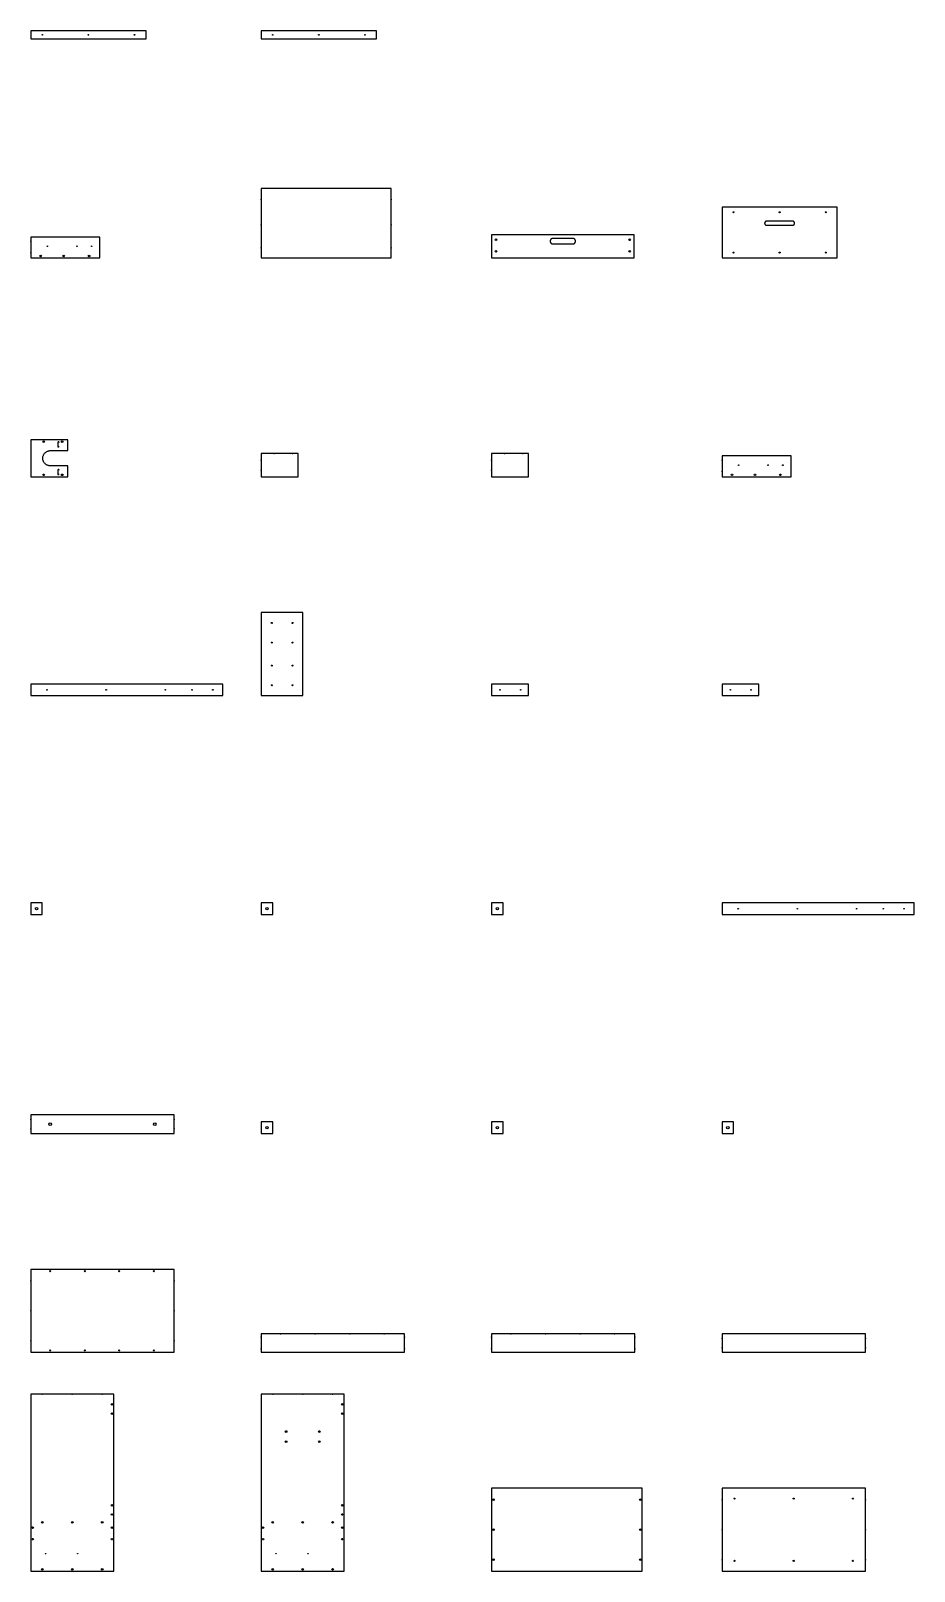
# Model space of a CAD drawing. Header units: millimetres. Extents: x 0 to 3834, y 0 to 6685.
import ezdxf

# ---------------------------------------------------------------- set-up
doc = ezdxf.new("R2010")
doc.units = ezdxf.units.MM

msp = doc.modelspace()

# ---------------------------------------------------------------- linework, layer by layer
at = {"layer": 'D_EDGE_REF_D5_DEPTH38'}
for p in [(3000, 310), (3622, 310), (3000, 180), (3622, 180), (3000, 50), (3622, 50)]:
    msp.add_point(p, dxfattribs=at)
at = {"layer": 'D_FACE_D4.5_DEPTH16'}
for centre in [(3054, 315), (3311, 315), (3568, 315), (3054, 45), (3311, 45), (3568, 45)]:
    msp.add_circle(centre, 2.25, dxfattribs=at)
at = {"layer": 'D_FINISHED'}
for p, q in [((3622, 360), (3000, 360)), ((3000, 360), (3000, 0)), ((3622, 0), (3622, 360)), ((3000, 0), (3622, 0))]:
    msp.add_line(p, q, dxfattribs=at)
at = {"layer": 'E1_FACE_D2.5_DEPTH12'}
for centre in [(3070, 2875), (3327, 2875), (3584, 2875), (3700, 2875), (3790, 2875)]:
    msp.add_circle(centre, 1.25, dxfattribs=at)
at = {"layer": 'E1_FINISHED'}
for p, q in [((3834, 2900), (3000, 2900)), ((3000, 2900), (3000, 2850)), ((3834, 2850), (3834, 2900)), ((3000, 2850), (3834, 2850))]:
    msp.add_line(p, q, dxfattribs=at)
at = {"layer": 'E2_FACE_D2.5_DEPTH12'}
for centre in [(70, 3825), (327, 3825), (584, 3825), (700, 3825), (790, 3825)]:
    msp.add_circle(centre, 1.25, dxfattribs=at)
at = {"layer": 'E2_FINISHED'}
for p, q in [((834, 3850), (0, 3850)), ((0, 3850), (0, 3800)), ((834, 3800), (834, 3850)), ((0, 3800), (834, 3800))]:
    msp.add_line(p, q, dxfattribs=at)
at = {"layer": 'F_FACE_D7_DEPTH16'}
for centre in [(2018.7, 5778), (2599.3, 5778), (2018.7, 5728), (2599.3, 5728)]:
    msp.add_circle(centre, 3.5, dxfattribs=at)
at = {"layer": 'F_FINISHED'}
for p, q in [((2618, 5800), (2000, 5800)), ((2000, 5800), (2000, 5700)), ((2618, 5700), (2618, 5800)), ((2000, 5700), (2618, 5700))]:
    msp.add_line(p, q, dxfattribs=at)
at = {"layer": 'F_SLOT'}
for p, q in [((2254.1, 5773.2), (2254, 5772.6)), ((2254, 5772.6), (2254, 5772)), ((2254, 5772), (2254, 5771.4)), ((2254, 5771.4), (2254.1, 5770.8)), ((2254.2, 5774.3), (2254.1, 5773.8)), ((2254.1, 5773.8), (2254.1, 5773.2)), ((2254.1, 5770.8), (2254.1, 5770.2)), ((2254.1, 5770.2), (2254.2, 5769.7)), ((2254.4, 5774.9), (2254.2, 5774.3)), ((2254.2, 5769.7), (2254.4, 5769.1)), ((2254.5, 5775.5), (2254.4, 5774.9)), ((2254.4, 5769.1), (2254.5, 5768.5)), ((2254.7, 5776), (2254.5, 5775.5)), ((2254.5, 5768.5), (2254.7, 5768)), ((2254.9, 5776.6), (2254.7, 5776)), ((2254.7, 5768), (2254.9, 5767.4)), ((2255.2, 5777.1), (2254.9, 5776.6)), ((2254.9, 5767.4), (2255.2, 5766.9)), ((2255.4, 5777.7), (2255.2, 5777.1)), ((2255.2, 5766.9), (2255.4, 5766.3)), ((2255.7, 5778.2), (2255.4, 5777.7)), ((2255.4, 5766.3), (2255.7, 5765.8)), ((2256, 5778.7), (2255.7, 5778.2)), ((2255.7, 5765.8), (2256, 5765.3)), ((2256.4, 5779.1), (2256, 5778.7)), ((2256, 5765.3), (2256.4, 5764.9)), ((2256.7, 5779.6), (2256.4, 5779.1)), ((2256.4, 5764.9), (2256.7, 5764.4)), ((2257.1, 5780.1), (2256.7, 5779.6)), ((2256.7, 5764.4), (2257.1, 5763.9)), ((2257.5, 5780.5), (2257.1, 5780.1)), ((2257.1, 5763.9), (2257.5, 5763.5)), ((2257.9, 5780.9), (2257.5, 5780.5)), ((2257.5, 5763.5), (2257.9, 5763.1)), ((2258.4, 5781.3), (2257.9, 5780.9)), ((2257.9, 5763.1), (2258.4, 5762.7)), ((2258.9, 5781.6), (2258.4, 5781.3)), ((2258.4, 5762.7), (2258.9, 5762.4)), ((2259.3, 5782), (2258.9, 5781.6)), ((2258.9, 5762.4), (2259.3, 5762)), ((2259.8, 5782.3), (2259.3, 5782)), ((2259.3, 5762), (2259.8, 5761.7)), ((2260.3, 5782.6), (2259.8, 5782.3)), ((2259.8, 5761.7), (2260.3, 5761.4)), ((2260.9, 5782.8), (2260.3, 5782.6)), ((2260.3, 5761.4), (2260.9, 5761.2)), ((2261.4, 5783.1), (2260.9, 5782.8)), ((2260.9, 5761.2), (2261.4, 5760.9)), ((2262, 5783.3), (2261.4, 5783.1)), ((2261.4, 5760.9), (2262, 5760.7)), ((2262.5, 5783.5), (2262, 5783.3)), ((2262, 5760.7), (2262.5, 5760.5)), ((2263.1, 5783.6), (2262.5, 5783.5)), ((2262.5, 5760.5), (2263.1, 5760.4)), ((2263.7, 5783.8), (2263.1, 5783.6)), ((2263.1, 5760.4), (2263.7, 5760.2)), ((2264.2, 5783.9), (2263.7, 5783.8)), ((2263.7, 5760.2), (2264.2, 5760.1)), ((2264.8, 5783.9), (2264.2, 5783.9)), ((2264.2, 5760.1), (2264.8, 5760.1)), ((2265.4, 5784), (2264.8, 5783.9)), ((2264.8, 5760.1), (2265.4, 5760)), ((2352, 5784), (2265.4, 5784)), ((2265.4, 5760), (2266, 5760)), ((2266, 5760), (2352.6, 5760)), ((2352.6, 5784), (2352, 5784)), ((2353.2, 5783.9), (2352.6, 5784)), ((2352.6, 5760), (2353.2, 5760.1)), ((2353.8, 5783.9), (2353.2, 5783.9)), ((2353.2, 5760.1), (2353.8, 5760.1)), ((2354.3, 5783.8), (2353.8, 5783.9)), ((2353.8, 5760.1), (2354.3, 5760.2)), ((2354.9, 5783.6), (2354.3, 5783.8)), ((2354.3, 5760.2), (2354.9, 5760.4)), ((2355.5, 5783.5), (2354.9, 5783.6)), ((2354.9, 5760.4), (2355.5, 5760.5)), ((2356, 5783.3), (2355.5, 5783.5)), ((2355.5, 5760.5), (2356, 5760.7)), ((2356.6, 5783.1), (2356, 5783.3)), ((2356, 5760.7), (2356.6, 5760.9)), ((2357.1, 5782.8), (2356.6, 5783.1)), ((2356.6, 5760.9), (2357.1, 5761.2)), ((2357.7, 5782.6), (2357.1, 5782.8)), ((2357.1, 5761.2), (2357.7, 5761.4)), ((2358.2, 5782.3), (2357.7, 5782.6)), ((2357.7, 5761.4), (2358.2, 5761.7)), ((2358.7, 5782), (2358.2, 5782.3)), ((2358.2, 5761.7), (2358.7, 5762)), ((2359.1, 5781.6), (2358.7, 5782)), ((2358.7, 5762), (2359.1, 5762.4)), ((2359.6, 5781.3), (2359.1, 5781.6)), ((2359.1, 5762.4), (2359.6, 5762.7)), ((2360.1, 5780.9), (2359.6, 5781.3)), ((2359.6, 5762.7), (2360.1, 5763.1)), ((2360.5, 5780.5), (2360.1, 5780.9)), ((2360.1, 5763.1), (2360.5, 5763.5)), ((2360.9, 5780.1), (2360.5, 5780.5)), ((2360.5, 5763.5), (2360.9, 5763.9)), ((2361.3, 5779.6), (2360.9, 5780.1)), ((2360.9, 5763.9), (2361.3, 5764.4)), ((2361.6, 5779.1), (2361.3, 5779.6)), ((2361.3, 5764.4), (2361.6, 5764.9)), ((2362, 5778.7), (2361.6, 5779.1)), ((2361.6, 5764.9), (2362, 5765.3)), ((2362.3, 5778.2), (2362, 5778.7)), ((2362, 5765.3), (2362.3, 5765.8)), ((2362.6, 5777.7), (2362.3, 5778.2)), ((2362.3, 5765.8), (2362.6, 5766.3)), ((2362.8, 5777.1), (2362.6, 5777.7)), ((2362.6, 5766.3), (2362.8, 5766.9)), ((2363.1, 5776.6), (2362.8, 5777.1)), ((2362.8, 5766.9), (2363.1, 5767.4)), ((2363.3, 5776), (2363.1, 5776.6)), ((2363.1, 5767.4), (2363.3, 5768)), ((2363.5, 5775.5), (2363.3, 5776)), ((2363.3, 5768), (2363.5, 5768.5)), ((2363.6, 5774.9), (2363.5, 5775.5)), ((2363.5, 5768.5), (2363.6, 5769.1)), ((2363.8, 5774.3), (2363.6, 5774.9)), ((2363.6, 5769.1), (2363.8, 5769.7)), ((2363.9, 5773.8), (2363.8, 5774.3)), ((2363.8, 5769.7), (2363.9, 5770.2)), ((2363.9, 5773.2), (2363.9, 5773.8)), ((2364, 5772.6), (2363.9, 5773.2)), ((2363.9, 5770.8), (2364, 5771.4)), ((2363.9, 5770.2), (2363.9, 5770.8)), ((2364, 5772), (2364, 5772.6)), ((2364, 5771.4), (2364, 5772))]:
    msp.add_line(p, q, dxfattribs=at)
at = {"layer": 'G1_FACE_D2.5_DEPTH12'}
for centre in [(2036, 3825), (2126, 3825)]:
    msp.add_circle(centre, 1.25, dxfattribs=at)
at = {"layer": 'G1_FINISHED'}
for p, q in [((2160, 3850), (2000, 3850)), ((2000, 3850), (2000, 3800)), ((2160, 3800), (2160, 3850)), ((2000, 3800), (2160, 3800))]:
    msp.add_line(p, q, dxfattribs=at)
at = {"layer": 'G2_FACE_D2.5_DEPTH12'}
for centre in [(3036, 3825), (3126, 3825)]:
    msp.add_circle(centre, 1.25, dxfattribs=at)
at = {"layer": 'G2_FINISHED'}
for p, q in [((3160, 3850), (3000, 3850)), ((3000, 3850), (3000, 3800)), ((3160, 3800), (3160, 3850)), ((3000, 3800), (3160, 3800))]:
    msp.add_line(p, q, dxfattribs=at)
at = {"layer": 'GB_FACE_D4.5_DEPTH16'}
for centre in [(1046, 4115), (1136, 4115), (1046, 4030), (1136, 4030), (1046, 3930), (1136, 3930), (1046, 3845), (1136, 3845)]:
    msp.add_circle(centre, 2.25, dxfattribs=at)
at = {"layer": 'GB_FINISHED'}
for p, q in [((1180, 4160), (1000, 4160)), ((1000, 4160), (1000, 3800)), ((1180, 3800), (1180, 4160)), ((1000, 3800), (1180, 3800))]:
    msp.add_line(p, q, dxfattribs=at)
at = {"layer": 'GC1_EDGE_REF_D5_DEPTH38'}
for p in [(1000, 4822), (1056, 4850), (1136, 4850), (1000, 4778)]:
    msp.add_point(p, dxfattribs=at)
at = {"layer": 'GC1_FINISHED'}
for p, q in [((1160, 4850), (1000, 4850)), ((1000, 4850), (1000, 4750)), ((1160, 4750), (1160, 4850)), ((1000, 4750), (1160, 4750))]:
    msp.add_line(p, q, dxfattribs=at)
at = {"layer": 'GC2_EDGE_REF_D5_DEPTH38'}
for p in [(2000, 4822), (2056, 4850), (2136, 4850), (2000, 4778)]:
    msp.add_point(p, dxfattribs=at)
at = {"layer": 'GC2_FINISHED'}
for p, q in [((2160, 4850), (2000, 4850)), ((2000, 4850), (2000, 4750)), ((2160, 4750), (2160, 4850)), ((2000, 4750), (2160, 4750))]:
    msp.add_line(p, q, dxfattribs=at)
at = {"layer": 'GN_FACE_D7_DEPTH16'}
for centre in [(56, 4902), (136, 4902), (56, 4758), (136, 4758)]:
    msp.add_circle(centre, 3.5, dxfattribs=at)
at = {"layer": 'GN_FINISHED'}
for p, q in [((160, 4910), (0, 4910)), ((0, 4910), (0, 4750)), ((160, 4863), (160, 4910)), ((52, 4830), (52.1, 4832.6)), ((52.1, 4827.4), (52, 4830)), ((52.1, 4832.6), (52.4, 4835.2)), ((52.4, 4824.8), (52.1, 4827.4)), ((52.4, 4835.2), (52.9, 4837.7)), ((52.9, 4822.3), (52.4, 4824.8)), ((52.9, 4837.7), (53.6, 4840.2)), ((53.6, 4819.8), (52.9, 4822.3)), ((53.6, 4840.2), (54.5, 4842.6)), ((54.5, 4817.4), (53.6, 4819.8)), ((54.5, 4842.6), (55.6, 4845)), ((55.6, 4815), (54.5, 4817.4)), ((55.6, 4845), (56.9, 4847.2)), ((56.9, 4812.8), (55.6, 4815)), ((56.9, 4847.2), (58.3, 4849.4)), ((58.3, 4849.4), (59.9, 4851.4)), ((59.9, 4851.4), (61.7, 4853.3)), ((61.7, 4853.3), (63.6, 4855.1)), ((63.6, 4855.1), (65.6, 4856.7)), ((65.6, 4856.7), (67.8, 4858.1)), ((67.8, 4858.1), (70, 4859.4)), ((70, 4859.4), (72.4, 4860.5)), ((72.4, 4860.5), (74.8, 4861.4)), ((74.8, 4861.4), (77.3, 4862.1)), ((77.3, 4862.1), (79.8, 4862.6)), ((79.8, 4862.6), (82.4, 4862.9)), ((82.4, 4862.9), (85, 4863)), ((85, 4863), (160, 4863)), ((0, 4750), (160, 4750)), ((58.3, 4810.6), (56.9, 4812.8)), ((59.9, 4808.6), (58.3, 4810.6)), ((61.7, 4806.7), (59.9, 4808.6)), ((63.6, 4804.9), (61.7, 4806.7)), ((65.6, 4803.3), (63.6, 4804.9)), ((67.8, 4801.9), (65.6, 4803.3)), ((70, 4800.6), (67.8, 4801.9)), ((72.4, 4799.5), (70, 4800.6)), ((74.8, 4798.6), (72.4, 4799.5)), ((77.3, 4797.9), (74.8, 4798.6)), ((79.8, 4797.4), (77.3, 4797.9)), ((82.4, 4797.1), (79.8, 4797.4)), ((85, 4797), (82.4, 4797.1)), ((160, 4797), (85, 4797)), ((85, 4797), (85, 4797)), ((160, 4750), (160, 4797))]:
    msp.add_line(p, q, dxfattribs=at)
at = {"layer": 'GN_SLOT'}
for p, q in [((117.6, 4899.1), (117.5, 4899)), ((117.5, 4899), (117.5, 4898.9)), ((117.5, 4898.9), (117.5, 4898.7)), ((117.5, 4898.7), (117.5, 4898.6)), ((117.5, 4898.6), (117.5, 4898.5)), ((117.5, 4898.5), (117.5, 4881.4)), ((117.5, 4881.4), (117.5, 4881.3)), ((117.5, 4881.3), (117.5, 4881.1)), ((117.5, 4881.1), (117.5, 4881)), ((117.5, 4881), (117.6, 4880.9)), ((117.7, 4899.5), (117.6, 4899.3)), ((117.6, 4899.3), (117.6, 4899.2)), ((117.6, 4899.2), (117.6, 4899.1)), ((117.6, 4880.9), (117.6, 4880.8)), ((117.6, 4880.8), (117.6, 4880.7)), ((117.6, 4880.7), (117.7, 4880.5)), ((117.8, 4899.7), (117.7, 4899.6)), ((117.7, 4899.6), (117.7, 4899.5)), ((117.7, 4880.5), (117.7, 4880.4)), ((117.7, 4880.4), (117.8, 4880.3)), ((117.9, 4899.8), (117.8, 4899.7)), ((117.8, 4880.3), (117.9, 4880.2)), ((118, 4900), (117.9, 4899.9)), ((117.9, 4899.9), (117.9, 4899.8)), ((117.9, 4880.2), (117.9, 4880.1)), ((117.9, 4880.1), (118, 4880)), ((118.1, 4900.1), (118, 4900)), ((118.2, 4900.3), (118.1, 4900.2)), ((118.1, 4900.2), (118.1, 4900.1)), ((118.3, 4900.4), (118.2, 4900.3)), ((118.4, 4900.4), (118.3, 4900.4)), ((118.5, 4900.5), (118.4, 4900.4)), ((118.6, 4900.6), (118.5, 4900.5)), ((118.7, 4900.6), (118.6, 4900.6)), ((118.8, 4900.7), (118.7, 4900.6)), ((118.9, 4900.8), (118.8, 4900.7)), ((119, 4900.8), (118.9, 4900.8)), ((119.2, 4900.9), (119, 4900.8)), ((119.3, 4900.9), (119.2, 4900.9)), ((119.4, 4900.9), (119.3, 4900.9)), ((119.5, 4901), (119.4, 4900.9)), ((119.6, 4901), (119.5, 4901)), ((119.8, 4901), (119.6, 4901)), ((119.9, 4901), (119.8, 4901)), ((120, 4901), (119.9, 4901)), ((120.1, 4901), (120, 4901)), ((120.2, 4901), (120.1, 4901)), ((120.4, 4901), (120.2, 4901)), ((120.5, 4901), (120.4, 4901)), ((120.6, 4900.9), (120.5, 4901)), ((120.7, 4900.9), (120.6, 4900.9)), ((120.8, 4900.9), (120.7, 4900.9)), ((121, 4900.8), (120.8, 4900.9)), ((121.1, 4900.8), (121, 4900.8)), ((121.2, 4900.7), (121.1, 4900.8)), ((121.3, 4900.6), (121.2, 4900.7)), ((121.4, 4900.6), (121.3, 4900.6)), ((121.5, 4900.5), (121.4, 4900.6)), ((121.6, 4900.4), (121.5, 4900.5)), ((121.7, 4900.4), (121.6, 4900.4)), ((121.8, 4900.3), (121.7, 4900.4)), ((121.9, 4900.2), (121.8, 4900.3)), ((121.9, 4900.1), (121.9, 4900.2)), ((122, 4900), (121.9, 4900.1)), ((122.1, 4899.9), (122, 4900)), ((122, 4880), (122.1, 4880.1)), ((122.1, 4899.8), (122.1, 4899.9)), ((122.2, 4899.7), (122.1, 4899.8)), ((122.1, 4880.2), (122.2, 4880.3)), ((122.1, 4880.1), (122.1, 4880.2)), ((122.3, 4899.6), (122.2, 4899.7)), ((122.2, 4880.3), (122.3, 4880.4)), ((122.3, 4899.5), (122.3, 4899.6)), ((122.4, 4899.3), (122.3, 4899.5)), ((122.3, 4880.5), (122.4, 4880.7)), ((122.3, 4880.4), (122.3, 4880.5)), ((122.4, 4899.2), (122.4, 4899.3)), ((122.4, 4899.1), (122.4, 4899.2)), ((122.5, 4899), (122.4, 4899.1)), ((122.4, 4880.9), (122.5, 4881)), ((122.4, 4880.8), (122.4, 4880.9)), ((122.4, 4880.7), (122.4, 4880.8)), ((122.5, 4898.9), (122.5, 4899)), ((122.5, 4898.7), (122.5, 4898.9)), ((122.5, 4898.6), (122.5, 4898.7)), ((122.5, 4898.5), (122.5, 4898.6)), ((122.5, 4881.4), (122.5, 4881.5)), ((122.5, 4881.3), (122.5, 4881.4)), ((122.5, 4881.1), (122.5, 4881.3)), ((122.5, 4881), (122.5, 4881.1)), ((118, 4880), (118.1, 4879.9)), ((118.1, 4879.9), (118.1, 4879.8)), ((118.1, 4879.8), (118.2, 4879.7)), ((118.2, 4879.7), (118.3, 4879.6)), ((118.3, 4879.6), (118.4, 4879.6)), ((118.4, 4879.6), (118.5, 4879.5)), ((118.5, 4879.5), (118.6, 4879.4)), ((118.6, 4879.4), (118.7, 4879.4)), ((118.7, 4879.4), (118.8, 4879.3)), ((118.8, 4879.3), (118.9, 4879.2)), ((118.9, 4879.2), (119, 4879.2)), ((119, 4879.2), (119.2, 4879.1)), ((119.2, 4879.1), (119.3, 4879.1)), ((119.3, 4879.1), (119.4, 4879.1)), ((119.4, 4879.1), (119.5, 4879)), ((119.5, 4879), (119.6, 4879)), ((119.6, 4879), (119.8, 4879)), ((119.8, 4879), (119.9, 4879)), ((119.9, 4879), (120, 4879)), ((120, 4879), (120.1, 4879)), ((120.1, 4879), (120.2, 4879)), ((120.2, 4879), (120.4, 4879)), ((120.4, 4879), (120.5, 4879)), ((120.5, 4879), (120.6, 4879.1)), ((120.6, 4879.1), (120.7, 4879.1)), ((120.7, 4879.1), (120.8, 4879.1)), ((120.8, 4879.1), (121, 4879.2)), ((121, 4879.2), (121.1, 4879.2)), ((121.1, 4879.2), (121.2, 4879.3)), ((121.2, 4879.3), (121.3, 4879.4)), ((121.3, 4879.4), (121.4, 4879.4)), ((121.4, 4879.4), (121.5, 4879.5)), ((121.5, 4879.5), (121.6, 4879.6)), ((121.6, 4879.6), (121.7, 4879.6)), ((121.7, 4879.6), (121.8, 4879.7)), ((121.8, 4879.7), (121.9, 4879.8)), ((121.9, 4879.9), (122, 4880)), ((121.9, 4879.8), (121.9, 4879.9)), ((117.6, 4779.1), (117.5, 4779)), ((117.5, 4779), (117.5, 4778.9)), ((117.5, 4778.9), (117.5, 4778.7)), ((117.5, 4778.7), (117.5, 4778.6)), ((117.5, 4778.6), (117.5, 4778.5)), ((117.5, 4778.5), (117.5, 4761.4)), ((117.5, 4761.4), (117.5, 4761.3)), ((117.5, 4761.3), (117.5, 4761.1)), ((117.5, 4761.1), (117.5, 4761)), ((117.5, 4761), (117.6, 4760.9)), ((117.7, 4779.5), (117.6, 4779.3)), ((117.6, 4779.3), (117.6, 4779.2)), ((117.6, 4779.2), (117.6, 4779.1)), ((117.6, 4760.9), (117.6, 4760.8)), ((117.6, 4760.8), (117.6, 4760.7)), ((117.6, 4760.7), (117.7, 4760.5)), ((117.8, 4779.7), (117.7, 4779.6)), ((117.7, 4779.6), (117.7, 4779.5)), ((117.7, 4760.5), (117.7, 4760.4)), ((117.7, 4760.4), (117.8, 4760.3)), ((117.9, 4779.8), (117.8, 4779.7)), ((117.8, 4760.3), (117.9, 4760.2)), ((118, 4780), (117.9, 4779.9)), ((117.9, 4779.9), (117.9, 4779.8)), ((117.9, 4760.2), (117.9, 4760.1)), ((117.9, 4760.1), (118, 4760)), ((118.1, 4780.1), (118, 4780)), ((118, 4760), (118.1, 4759.9)), ((118.2, 4780.3), (118.1, 4780.2)), ((118.1, 4780.2), (118.1, 4780.1)), ((118.1, 4759.9), (118.1, 4759.8)), ((118.1, 4759.8), (118.2, 4759.7)), ((118.3, 4780.4), (118.2, 4780.3)), ((118.2, 4759.7), (118.3, 4759.6)), ((118.4, 4780.4), (118.3, 4780.4)), ((118.3, 4759.6), (118.4, 4759.6)), ((118.5, 4780.5), (118.4, 4780.4)), ((118.4, 4759.6), (118.5, 4759.5)), ((118.6, 4780.6), (118.5, 4780.5)), ((118.5, 4759.5), (118.6, 4759.4)), ((118.7, 4780.6), (118.6, 4780.6)), ((118.6, 4759.4), (118.7, 4759.4)), ((118.8, 4780.7), (118.7, 4780.6)), ((118.7, 4759.4), (118.8, 4759.3)), ((118.9, 4780.8), (118.8, 4780.7)), ((118.8, 4759.3), (118.9, 4759.2)), ((119, 4780.8), (118.9, 4780.8)), ((118.9, 4759.2), (119, 4759.2)), ((119.2, 4780.9), (119, 4780.8)), ((119, 4759.2), (119.2, 4759.1)), ((119.3, 4780.9), (119.2, 4780.9)), ((119.2, 4759.1), (119.3, 4759.1)), ((119.4, 4780.9), (119.3, 4780.9)), ((119.3, 4759.1), (119.4, 4759.1)), ((119.5, 4781), (119.4, 4780.9)), ((119.4, 4759.1), (119.5, 4759)), ((119.6, 4781), (119.5, 4781)), ((119.5, 4759), (119.6, 4759)), ((119.8, 4781), (119.6, 4781)), ((119.6, 4759), (119.8, 4759)), ((119.9, 4781), (119.8, 4781)), ((119.8, 4759), (119.9, 4759)), ((120, 4781), (119.9, 4781)), ((119.9, 4759), (120, 4759)), ((120.1, 4781), (120, 4781)), ((120, 4759), (120.1, 4759)), ((120.2, 4781), (120.1, 4781)), ((120.1, 4759), (120.2, 4759)), ((120.4, 4781), (120.2, 4781)), ((120.2, 4759), (120.4, 4759)), ((120.5, 4781), (120.4, 4781)), ((120.4, 4759), (120.5, 4759)), ((120.6, 4780.9), (120.5, 4781)), ((120.5, 4759), (120.6, 4759.1)), ((120.7, 4780.9), (120.6, 4780.9)), ((120.6, 4759.1), (120.7, 4759.1)), ((120.8, 4780.9), (120.7, 4780.9)), ((120.7, 4759.1), (120.8, 4759.1)), ((121, 4780.8), (120.8, 4780.9)), ((120.8, 4759.1), (121, 4759.2)), ((121.1, 4780.8), (121, 4780.8)), ((121, 4759.2), (121.1, 4759.2)), ((121.2, 4780.7), (121.1, 4780.8)), ((121.1, 4759.2), (121.2, 4759.3)), ((121.3, 4780.6), (121.2, 4780.7)), ((121.2, 4759.3), (121.3, 4759.4)), ((121.4, 4780.6), (121.3, 4780.6)), ((121.3, 4759.4), (121.4, 4759.4)), ((121.5, 4780.5), (121.4, 4780.6)), ((121.4, 4759.4), (121.5, 4759.5)), ((121.6, 4780.4), (121.5, 4780.5)), ((121.5, 4759.5), (121.6, 4759.6)), ((121.7, 4780.4), (121.6, 4780.4)), ((121.6, 4759.6), (121.7, 4759.6)), ((121.8, 4780.3), (121.7, 4780.4)), ((121.7, 4759.6), (121.8, 4759.7)), ((121.9, 4780.2), (121.8, 4780.3)), ((121.8, 4759.7), (121.9, 4759.8)), ((121.9, 4780.1), (121.9, 4780.2)), ((122, 4780), (121.9, 4780.1)), ((121.9, 4759.9), (122, 4760)), ((121.9, 4759.8), (121.9, 4759.9)), ((122.1, 4779.9), (122, 4780)), ((122, 4760), (122.1, 4760.1)), ((122.1, 4779.8), (122.1, 4779.9)), ((122.2, 4779.7), (122.1, 4779.8)), ((122.1, 4760.2), (122.2, 4760.3)), ((122.1, 4760.1), (122.1, 4760.2)), ((122.3, 4779.6), (122.2, 4779.7)), ((122.2, 4760.3), (122.3, 4760.4)), ((122.3, 4779.5), (122.3, 4779.6)), ((122.4, 4779.3), (122.3, 4779.5)), ((122.3, 4760.5), (122.4, 4760.7)), ((122.3, 4760.4), (122.3, 4760.5)), ((122.4, 4779.2), (122.4, 4779.3)), ((122.4, 4779.1), (122.4, 4779.2)), ((122.5, 4779), (122.4, 4779.1)), ((122.4, 4760.9), (122.5, 4761)), ((122.4, 4760.8), (122.4, 4760.9)), ((122.4, 4760.7), (122.4, 4760.8)), ((122.5, 4778.9), (122.5, 4779)), ((122.5, 4778.7), (122.5, 4778.9)), ((122.5, 4778.6), (122.5, 4778.7)), ((122.5, 4778.5), (122.5, 4778.6)), ((122.5, 4761.4), (122.5, 4761.5)), ((122.5, 4761.3), (122.5, 4761.4)), ((122.5, 4761.1), (122.5, 4761.3)), ((122.5, 4761), (122.5, 4761.1))]:
    msp.add_line(p, q, dxfattribs=at)
at = {"layer": 'K_EDGE_REF_D5_DEPTH38'}
for p in [(0, 1260), (622, 1260), (0, 1130), (622, 1130), (0, 1000), (622, 1000)]:
    msp.add_point(p, dxfattribs=at)
at = {"layer": 'K_FACE_D4.5_DEPTH16'}
for centre in [(84, 1302), (234, 1302), (384, 1302), (534, 1302), (84, 958), (234, 958), (384, 958), (534, 958)]:
    msp.add_circle(centre, 2.25, dxfattribs=at)
at = {"layer": 'K_FINISHED'}
for p, q in [((622, 1310), (0, 1310)), ((0, 1310), (0, 950)), ((622, 950), (622, 1310)), ((0, 950), (622, 950))]:
    msp.add_line(p, q, dxfattribs=at)
at = {"layer": 'KF_EDGE_REF_D2.5_DEPTH12'}
for p in [(1084, 1030), (1234, 1030), (1384, 1030), (1534, 1030)]:
    msp.add_point(p, dxfattribs=at)
at = {"layer": 'KF_EDGE_REF_D5_DEPTH38'}
for p in [(1000, 1015), (1622, 1015), (1000, 965), (1622, 965)]:
    msp.add_point(p, dxfattribs=at)
at = {"layer": 'KF_FINISHED'}
for p, q in [((1622, 1030), (1000, 1030)), ((1000, 1030), (1000, 950)), ((1622, 950), (1622, 1030)), ((1000, 950), (1622, 950))]:
    msp.add_line(p, q, dxfattribs=at)
at = {"layer": 'KR_EDGE_REF_D2.5_DEPTH12'}
for p in [(2084, 1030), (2234, 1030), (2384, 1030), (2534, 1030)]:
    msp.add_point(p, dxfattribs=at)
at = {"layer": 'KR_EDGE_REF_D5_DEPTH38'}
for p in [(2000, 1015), (2622, 1015), (2000, 965), (2622, 965)]:
    msp.add_point(p, dxfattribs=at)
at = {"layer": 'KR_FINISHED'}
for p, q in [((2622, 1030), (2000, 1030)), ((2000, 1030), (2000, 950)), ((2622, 950), (2622, 1030)), ((2000, 950), (2622, 950))]:
    msp.add_line(p, q, dxfattribs=at)
at = {"layer": 'L_EDGE_REF_D5_DEPTH38'}
for p in [(50, 768), (180, 768), (310, 768)]:
    msp.add_point(p, dxfattribs=at)
at = {"layer": 'L_FACE_D2.5_DEPTH12'}
for centre in [(64, 76), (203.5, 76)]:
    msp.add_circle(centre, 1.25, dxfattribs=at)
at = {"layer": 'L_FACE_D7_DEPTH16'}
for centre in [(352, 724), (352, 684), (352, 286), (50, 212), (180, 212), (310, 212), (352, 246), (8, 189), (8, 139), (352, 189), (352, 139), (50, 8), (180, 8), (310, 8)]:
    msp.add_circle(centre, 3.5, dxfattribs=at)
at = {"layer": 'L_FINISHED'}
for p, q in [((360, 768), (0, 768)), ((0, 768), (0, 0)), ((360, 0), (360, 768)), ((0, 0), (360, 0))]:
    msp.add_line(p, q, dxfattribs=at)
at = {"layer": 'PB_FACE_D4.5_DEPTH16'}
for centre in [(3050, 5897.5), (3250, 5897.5), (3450, 5897.5), (3050, 5722.5), (3250, 5722.5), (3450, 5722.5)]:
    msp.add_circle(centre, 2.25, dxfattribs=at)
at = {"layer": 'PB_FINISHED'}
for p, q in [((3500, 5920), (3000, 5920)), ((3000, 5920), (3000, 5700)), ((3500, 5700), (3500, 5920)), ((3000, 5700), (3500, 5700))]:
    msp.add_line(p, q, dxfattribs=at)
at = {"layer": 'PB_SLOT'}
for p, q in [((3185.1, 5851.3), (3185, 5850.9)), ((3185, 5850.9), (3185, 5850.4)), ((3185, 5850.4), (3185, 5850)), ((3185, 5850), (3185, 5849.6)), ((3185, 5849.6), (3185, 5849.1)), ((3185, 5849.1), (3185.1, 5848.7)), ((3185.2, 5851.8), (3185.1, 5851.3)), ((3185.1, 5848.7), (3185.2, 5848.2)), ((3185.3, 5852.2), (3185.2, 5851.8)), ((3185.2, 5848.2), (3185.3, 5847.8)), ((3185.4, 5852.6), (3185.3, 5852.2)), ((3185.3, 5847.8), (3185.4, 5847.4)), ((3185.5, 5853), (3185.4, 5852.6)), ((3185.4, 5847.4), (3185.5, 5847)), ((3185.7, 5853.4), (3185.5, 5853)), ((3185.5, 5847), (3185.7, 5846.6)), ((3185.9, 5853.8), (3185.7, 5853.4)), ((3185.7, 5846.6), (3185.9, 5846.2)), ((3186.1, 5854.2), (3185.9, 5853.8)), ((3185.9, 5846.2), (3186.1, 5845.8)), ((3186.3, 5854.6), (3186.1, 5854.2)), ((3186.1, 5845.8), (3186.3, 5845.4)), ((3186.5, 5855), (3186.3, 5854.6)), ((3186.3, 5845.4), (3186.5, 5845)), ((3186.8, 5855.4), (3186.5, 5855)), ((3186.5, 5845), (3186.8, 5844.6)), ((3187, 5855.7), (3186.8, 5855.4)), ((3186.8, 5844.6), (3187, 5844.3)), ((3187.3, 5856), (3187, 5855.7)), ((3187, 5844.3), (3187.3, 5844)), ((3187.6, 5856.4), (3187.3, 5856)), ((3187.3, 5844), (3187.6, 5843.6)), ((3188, 5856.7), (3187.6, 5856.4)), ((3187.6, 5843.6), (3188, 5843.3)), ((3188.3, 5857), (3188, 5856.7)), ((3188, 5843.3), (3188.3, 5843)), ((3188.6, 5857.2), (3188.3, 5857)), ((3188.3, 5843), (3188.6, 5842.8)), ((3189, 5857.5), (3188.6, 5857.2)), ((3188.6, 5842.8), (3189, 5842.5)), ((3189.4, 5857.7), (3189, 5857.5)), ((3189, 5842.5), (3189.4, 5842.3)), ((3189.8, 5857.9), (3189.4, 5857.7)), ((3189.4, 5842.3), (3189.8, 5842.1)), ((3190.2, 5858.1), (3189.8, 5857.9)), ((3189.8, 5842.1), (3190.2, 5841.9)), ((3190.6, 5858.3), (3190.2, 5858.1)), ((3190.2, 5841.9), (3190.6, 5841.7)), ((3191, 5858.5), (3190.6, 5858.3)), ((3190.6, 5841.7), (3191, 5841.5)), ((3191.4, 5858.6), (3191, 5858.5)), ((3191, 5841.5), (3191.4, 5841.4)), ((3191.8, 5858.7), (3191.4, 5858.6)), ((3191.4, 5841.4), (3191.8, 5841.3)), ((3192.2, 5858.8), (3191.8, 5858.7)), ((3191.8, 5841.3), (3192.2, 5841.2)), ((3192.7, 5858.9), (3192.2, 5858.8)), ((3192.2, 5841.2), (3192.7, 5841.1)), ((3193.1, 5859), (3192.7, 5858.9)), ((3192.7, 5841.1), (3193.1, 5841)), ((3193.6, 5859), (3193.1, 5859)), ((3193.1, 5841), (3193.6, 5841)), ((3306, 5859), (3193.6, 5859)), ((3193.6, 5841), (3194, 5841)), ((3194, 5841), (3306.4, 5841)), ((3306.4, 5859), (3306, 5859)), ((3306.9, 5859), (3306.4, 5859)), ((3306.4, 5841), (3306.9, 5841)), ((3307.3, 5858.9), (3306.9, 5859)), ((3306.9, 5841), (3307.3, 5841.1)), ((3307.8, 5858.8), (3307.3, 5858.9)), ((3307.3, 5841.1), (3307.8, 5841.2)), ((3308.2, 5858.7), (3307.8, 5858.8)), ((3307.8, 5841.2), (3308.2, 5841.3)), ((3308.6, 5858.6), (3308.2, 5858.7)), ((3308.2, 5841.3), (3308.6, 5841.4)), ((3309, 5858.5), (3308.6, 5858.6)), ((3308.6, 5841.4), (3309, 5841.5)), ((3309.4, 5858.3), (3309, 5858.5)), ((3309, 5841.5), (3309.4, 5841.7)), ((3309.8, 5858.1), (3309.4, 5858.3)), ((3309.4, 5841.7), (3309.8, 5841.9)), ((3310.2, 5857.9), (3309.8, 5858.1)), ((3309.8, 5841.9), (3310.2, 5842.1)), ((3310.6, 5857.7), (3310.2, 5857.9)), ((3310.2, 5842.1), (3310.6, 5842.3)), ((3311, 5857.5), (3310.6, 5857.7)), ((3310.6, 5842.3), (3311, 5842.5)), ((3311.4, 5857.2), (3311, 5857.5)), ((3311, 5842.5), (3311.4, 5842.8)), ((3311.7, 5857), (3311.4, 5857.2)), ((3311.4, 5842.8), (3311.7, 5843)), ((3312, 5856.7), (3311.7, 5857)), ((3311.7, 5843), (3312, 5843.3)), ((3312.4, 5856.4), (3312, 5856.7)), ((3312, 5843.3), (3312.4, 5843.6)), ((3312.7, 5856), (3312.4, 5856.4)), ((3312.4, 5843.6), (3312.7, 5844)), ((3313, 5855.7), (3312.7, 5856)), ((3312.7, 5844), (3313, 5844.3)), ((3313.2, 5855.4), (3313, 5855.7)), ((3313, 5844.3), (3313.2, 5844.6)), ((3313.5, 5855), (3313.2, 5855.4)), ((3313.2, 5844.6), (3313.5, 5845)), ((3313.7, 5854.6), (3313.5, 5855)), ((3313.5, 5845), (3313.7, 5845.4)), ((3313.9, 5854.2), (3313.7, 5854.6)), ((3313.7, 5845.4), (3313.9, 5845.8)), ((3314.1, 5853.8), (3313.9, 5854.2)), ((3313.9, 5845.8), (3314.1, 5846.2)), ((3314.3, 5853.4), (3314.1, 5853.8)), ((3314.1, 5846.2), (3314.3, 5846.6)), ((3314.5, 5853), (3314.3, 5853.4)), ((3314.3, 5846.6), (3314.5, 5847)), ((3314.6, 5852.6), (3314.5, 5853)), ((3314.5, 5847), (3314.6, 5847.4)), ((3314.7, 5852.2), (3314.6, 5852.6)), ((3314.6, 5847.4), (3314.7, 5847.8)), ((3314.8, 5851.8), (3314.7, 5852.2)), ((3314.7, 5847.8), (3314.8, 5848.2)), ((3314.9, 5851.3), (3314.8, 5851.8)), ((3314.8, 5848.2), (3314.9, 5848.7)), ((3315, 5850.9), (3314.9, 5851.3)), ((3314.9, 5848.7), (3315, 5849.1)), ((3315, 5850.4), (3315, 5850.9)), ((3315, 5850), (3315, 5850.4)), ((3315, 5849.6), (3315, 5850)), ((3315, 5849.1), (3315, 5849.6))]:
    msp.add_line(p, q, dxfattribs=at)
at = {"layer": 'PF1_FACE_D2.5_DEPTH12'}
for centre in [(50, 6667.5), (250, 6667.5), (450, 6667.5)]:
    msp.add_circle(centre, 1.25, dxfattribs=at)
at = {"layer": 'PF1_FINISHED'}
for p, q in [((500, 6685), (0, 6685)), ((0, 6685), (0, 6650)), ((500, 6650), (500, 6685)), ((0, 6650), (500, 6650))]:
    msp.add_line(p, q, dxfattribs=at)
at = {"layer": 'PF2_FACE_D2.5_DEPTH12'}
for centre in [(1050, 6667.5), (1250, 6667.5), (1450, 6667.5)]:
    msp.add_circle(centre, 1.25, dxfattribs=at)
at = {"layer": 'PF2_FINISHED'}
for p, q in [((1500, 6685), (1000, 6685)), ((1000, 6685), (1000, 6650)), ((1500, 6650), (1500, 6685)), ((1000, 6650), (1500, 6650))]:
    msp.add_line(p, q, dxfattribs=at)
at = {"layer": 'QB_EDGE_REF_D5_DEPTH38'}
for p in [(1000, 5953), (1564.6, 5953), (1000, 5843), (1564.6, 5843), (1000, 5743), (1564.6, 5743)]:
    msp.add_point(p, dxfattribs=at)
at = {"layer": 'QB_FINISHED'}
for p, q in [((1564.6, 6000), (1000, 6000)), ((1000, 6000), (1000, 5700)), ((1564.6, 5700), (1564.6, 6000)), ((1000, 5700), (1564.6, 5700))]:
    msp.add_line(p, q, dxfattribs=at)
at = {"layer": 'QL_EDGE_REF_D5_DEPTH38'}
for p in [(3000, 4822), (3000, 4772)]:
    msp.add_point(p, dxfattribs=at)
at = {"layer": 'QL_FACE_D2.5_DEPTH12'}
for centre in [(3072, 4800), (3200, 4800), (3264, 4800)]:
    msp.add_circle(centre, 1.25, dxfattribs=at)
at = {"layer": 'QL_FACE_D7_DEPTH16'}
for centre in [(3043, 4758), (3143, 4758), (3253, 4758)]:
    msp.add_circle(centre, 3.5, dxfattribs=at)
at = {"layer": 'QL_FINISHED'}
for p, q in [((3300, 4840), (3000, 4840)), ((3000, 4840), (3000, 4750)), ((3300, 4750), (3300, 4840)), ((3000, 4750), (3300, 4750))]:
    msp.add_line(p, q, dxfattribs=at)
at = {"layer": 'QR_EDGE_REF_D5_DEPTH38'}
for p in [(0, 5772), (0, 5722)]:
    msp.add_point(p, dxfattribs=at)
at = {"layer": 'QR_FACE_D2.5_DEPTH12'}
for centre in [(72, 5750), (200, 5750), (264, 5750)]:
    msp.add_circle(centre, 1.25, dxfattribs=at)
at = {"layer": 'QR_FACE_D7_DEPTH16'}
for centre in [(43, 5708), (143, 5708), (253, 5708)]:
    msp.add_circle(centre, 3.5, dxfattribs=at)
at = {"layer": 'QR_FINISHED'}
for p, q in [((300, 5790), (0, 5790)), ((0, 5790), (0, 5700)), ((300, 5700), (300, 5790)), ((0, 5700), (300, 5700))]:
    msp.add_line(p, q, dxfattribs=at)
at = {"layer": 'R_EDGE_REF_D5_DEPTH38'}
for p in [(1050, 768), (1180, 768), (1310, 768)]:
    msp.add_point(p, dxfattribs=at)
at = {"layer": 'R_FACE_D2.5_DEPTH12'}
for centre in [(1064, 76), (1203.5, 76)]:
    msp.add_circle(centre, 1.25, dxfattribs=at)
at = {"layer": 'R_FACE_D7_DEPTH16'}
for centre in [(1352, 724), (1352, 684), (1108, 606), (1252, 606), (1108, 562), (1252, 562), (1352, 286), (1050, 212), (1180, 212), (1310, 212), (1352, 246), (1008, 189), (1008, 139), (1352, 189), (1352, 139), (1050, 8), (1180, 8), (1310, 8)]:
    msp.add_circle(centre, 3.5, dxfattribs=at)
at = {"layer": 'R_FINISHED'}
for p, q in [((1360, 768), (1000, 768)), ((1000, 768), (1000, 0)), ((1360, 0), (1360, 768)), ((1000, 0), (1360, 0))]:
    msp.add_line(p, q, dxfattribs=at)
at = {"layer": 'T_FACE_D7_DEPTH16'}
for centre in [(2008, 310), (2646, 310), (2008, 180), (2646, 180), (2008, 50), (2646, 50)]:
    msp.add_circle(centre, 3.5, dxfattribs=at)
at = {"layer": 'T_FINISHED'}
for p, q in [((2654, 360), (2000, 360)), ((2000, 360), (2000, 0)), ((2654, 0), (2654, 360)), ((2000, 0), (2654, 0))]:
    msp.add_line(p, q, dxfattribs=at)
at = {"layer": 'U_EDGE_REF_D5_DEPTH38'}
for p in [(0, 1960), (622, 1960), (0, 1920), (622, 1920)]:
    msp.add_point(p, dxfattribs=at)
at = {"layer": 'U_FACE_D11_DEPTH16'}
for centre in [(84, 1940), (538, 1940)]:
    msp.add_circle(centre, 5.5, dxfattribs=at)
at = {"layer": 'U_FINISHED'}
for p, q in [((622, 1980), (0, 1980)), ((0, 1980), (0, 1900)), ((622, 1900), (622, 1980)), ((0, 1900), (622, 1900))]:
    msp.add_line(p, q, dxfattribs=at)
at = {"layer": 'V_EDGE_REF_D5_DEPTH38'}
for p in [(3000, 1010), (3622, 1010), (3000, 970), (3622, 970)]:
    msp.add_point(p, dxfattribs=at)
at = {"layer": 'V_FINISHED'}
for p, q in [((3622, 1030), (3000, 1030)), ((3000, 1030), (3000, 950)), ((3622, 950), (3622, 1030)), ((3000, 950), (3622, 950))]:
    msp.add_line(p, q, dxfattribs=at)
at = {"layer": 'W100_1_FACE_D11_DEPTH16'}
msp.add_circle((1025, 1925), 5.5, dxfattribs=at)
at = {"layer": 'W100_1_FINISHED'}
for p, q in [((1050, 1950), (1000, 1950)), ((1000, 1950), (1000, 1900)), ((1050, 1900), (1050, 1950)), ((1000, 1900), (1050, 1900))]:
    msp.add_line(p, q, dxfattribs=at)
at = {"layer": 'W100_2_FACE_D11_DEPTH16'}
msp.add_circle((2025, 1925), 5.5, dxfattribs=at)
at = {"layer": 'W100_2_FINISHED'}
for p, q in [((2050, 1950), (2000, 1950)), ((2000, 1950), (2000, 1900)), ((2050, 1900), (2050, 1950)), ((2000, 1900), (2050, 1900))]:
    msp.add_line(p, q, dxfattribs=at)
at = {"layer": 'W100_3_FACE_D11_DEPTH16'}
msp.add_circle((3025, 1925), 5.5, dxfattribs=at)
at = {"layer": 'W100_3_FINISHED'}
for p, q in [((3050, 1950), (3000, 1950)), ((3000, 1950), (3000, 1900)), ((3050, 1900), (3050, 1950)), ((3000, 1900), (3050, 1900))]:
    msp.add_line(p, q, dxfattribs=at)
at = {"layer": 'W554_1_FACE_D11_DEPTH16'}
msp.add_circle((25, 2875), 5.5, dxfattribs=at)
at = {"layer": 'W554_1_FINISHED'}
for p, q in [((50, 2900), (0, 2900)), ((0, 2900), (0, 2850)), ((50, 2850), (50, 2900)), ((0, 2850), (50, 2850))]:
    msp.add_line(p, q, dxfattribs=at)
at = {"layer": 'W554_2_FACE_D11_DEPTH16'}
msp.add_circle((1025, 2875), 5.5, dxfattribs=at)
at = {"layer": 'W554_2_FINISHED'}
for p, q in [((1050, 2900), (1000, 2900)), ((1000, 2900), (1000, 2850)), ((1050, 2850), (1050, 2900)), ((1000, 2850), (1050, 2850))]:
    msp.add_line(p, q, dxfattribs=at)
at = {"layer": 'W554_3_FACE_D11_DEPTH16'}
msp.add_circle((2025, 2875), 5.5, dxfattribs=at)
at = {"layer": 'W554_3_FINISHED'}
for p, q in [((2050, 2900), (2000, 2900)), ((2000, 2900), (2000, 2850)), ((2050, 2850), (2050, 2900)), ((2000, 2850), (2050, 2850))]:
    msp.add_line(p, q, dxfattribs=at)

doc.saveas('drawing.dxf')
